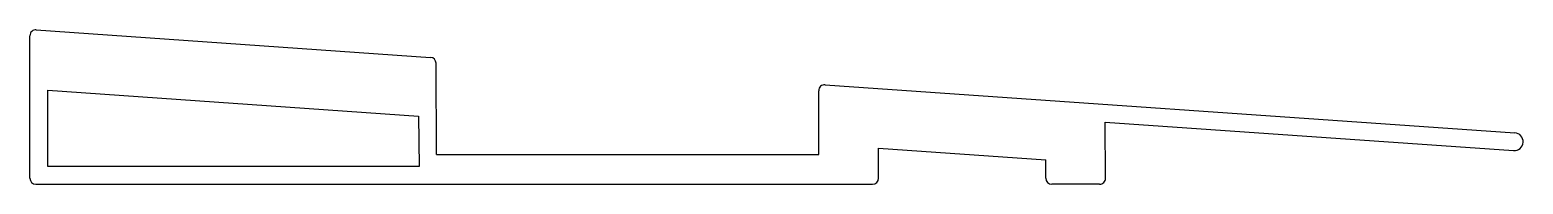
# Model space of a CAD drawing. Extents: x 3629 to 3879, y 1169 to 1195.
import ezdxf

# ---------------------------------------------------------------- set-up
doc = ezdxf.new("R2010")
doc.units = 0
doc.layers.add('BEMASSUNG', color=1, linetype='CONTINUOUS')

msp = doc.modelspace()

# ---------------------------------------------------------------- linework, layer by layer
at = {"layer": 'BEMASSUNG', "color": 0}
for p, q in [((3630.43, 1194.63), (3696.4, 1189.99)), ((3629.36, 1169.69), (3629.36, 1193.63)), ((3697.4, 1173.69), (3697.33, 1189)), ((3632.36, 1171.69), (3632.36, 1184.47)), ((3632.36, 1184.47), (3694.39, 1180.13)), ((3762.42, 1185.4), (3877.84, 1177.33)), ((3761.36, 1173.69), (3761.36, 1184.4)), ((3694.39, 1180.13), (3694.48, 1171.69)), ((3809.29, 1179.11), (3877.63, 1174.33)), ((3809.35, 1169.7), (3809.29, 1179.11)), ((3771.36, 1169.69), (3771.36, 1174.75)), ((3771.36, 1174.75), (3799.35, 1172.79)), ((3697.4, 1173.69), (3761.36, 1173.69)), ((3799.35, 1169.69), (3799.35, 1172.79)), ((3694.48, 1171.69), (3632.36, 1171.69)), ((3630.36, 1168.69), (3699.36, 1168.69)), ((3699.36, 1168.69), (3761.36, 1168.69)), ((3761.36, 1168.69), (3770.36, 1168.69)), ((3808.35, 1168.69), (3800.35, 1168.69))]:
    msp.add_line(p, q, dxfattribs=at)
for centre, radius, start, end in [((3630.36, 1193.63), 1, 85.984, 180), ((3696.33, 1189), 1, 0.2614, 85.984), ((3762.36, 1184.4), 1, 86, 180), ((3877.73, 1175.83), 1.5, 266, 86), ((3630.36, 1169.69), 1, 180, 270), ((3770.36, 1169.69), 1, 270, 0), ((3800.35, 1169.69), 1, 180, 270), ((3808.35, 1169.69), 1, 270, 0.5388)]:
    msp.add_arc(centre, radius, start, end, dxfattribs=at)

doc.saveas('drawing.dxf')
